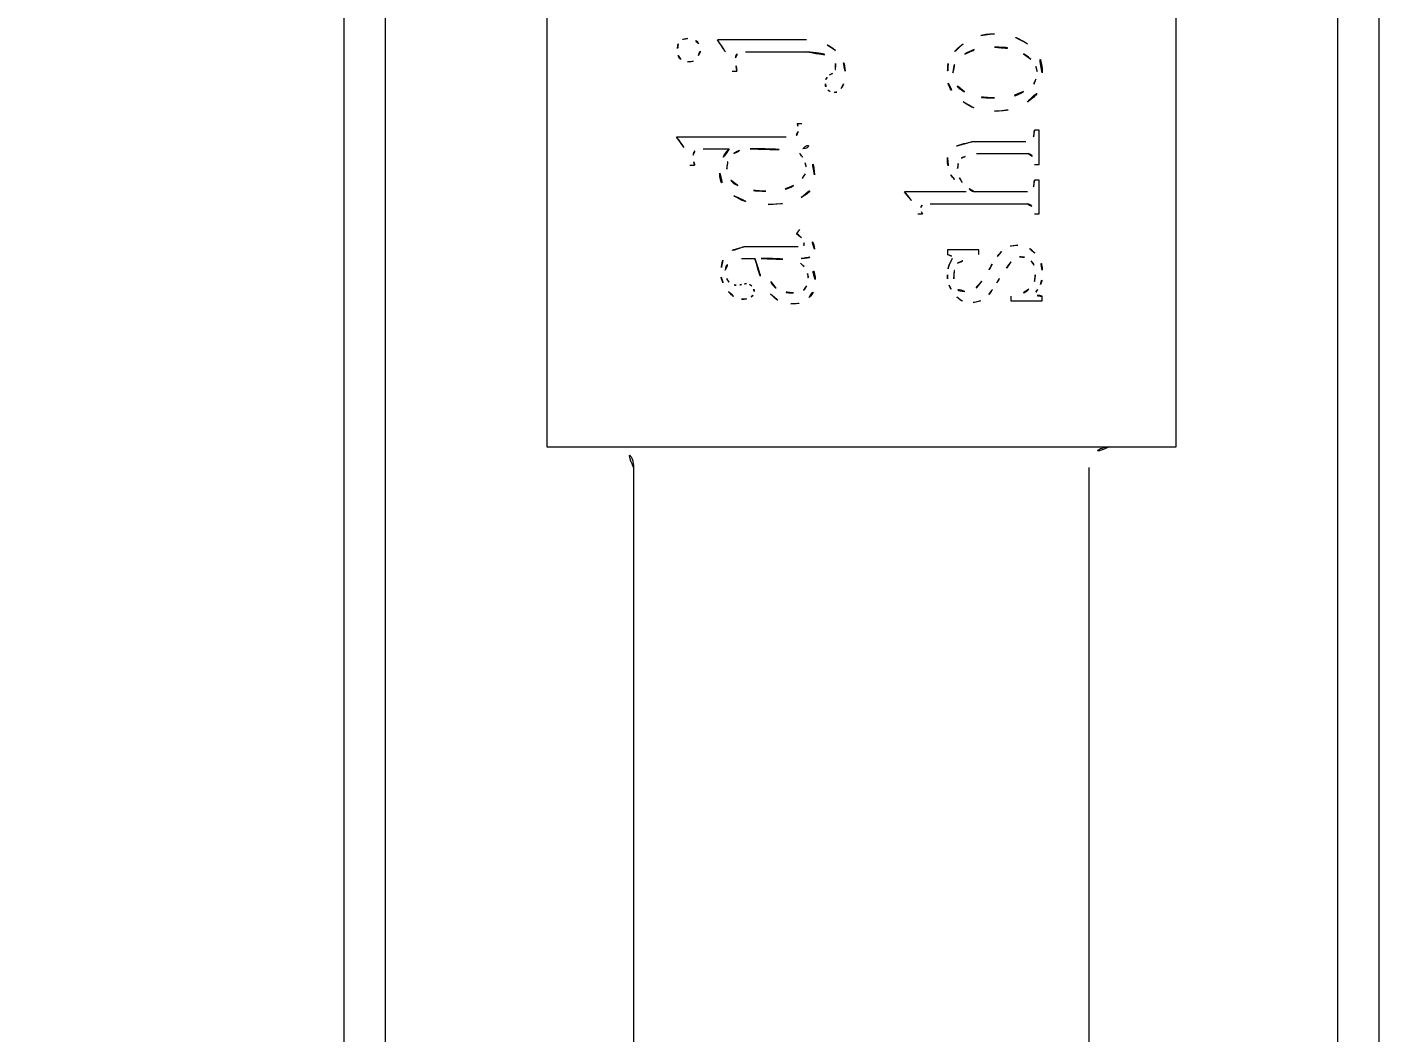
# Model space of a CAD drawing. Extents: x 16296660632 to 16296675124, y -37409619871 to -37409617478.
# Drawn here: x 16296674540.13 to 16296674572.78, y -37409617663.44 to -37409617639.15 of the extents above; entities that cross this region are included whole.
import ezdxf

# ---------------------------------------------------------------- set-up
doc = ezdxf.new("R2010")
doc.units = 0
doc.header["$LTSCALE"] = 10
doc.header["$MEASUREMENT"] = 0
doc.header["$PDMODE"] = 3
doc.header["$PDSIZE"] = -10
doc.layers.get('DEFPOINTS').update_dxf_attribs({"linetype": 'CONTINUOUS'})
doc.layers.add('1', color=7, linetype='CONTINUOUS', true_color=0xffffff)
doc.layers.add('尺寸线层', color=3, linetype='CONTINUOUS', lineweight=18, true_color=0x00ff00)
doc.styles.add('Daelim Dimension', font='')
doc.styles.get('Daelim Dimension').set_extended_font_data('NanumGothic')
doc.dimstyles.new('DEFAULT', dxfattribs={"dimscale": 2, "dimtxt": 2, "dimasz": 2, "dimexe": 0, "dimexo": 2, "dimgap": 1, "dimtad": 1, "dimdec": 1, "dimzin": 9, "dimdsep": 46, "dimtxsty": 'Daelim Dimension', "dimcen": 0.5, "dimclrd": 252, "dimclre": 252, "dimclrt": 3, "dimadec": 1, "dimazin": 0, "dimtfac": 1, "dimtdec": 1, "dimtix": 1, "dimtmove": 0, "dimatfit": 3, "dimfxl": 1, "dimtolj": 1, "dimtzin": 1, "dimlwd": 9, "dimlwe": 9, "dimarcsym": 0})

# ---------------------------------------------------------------- blocks, each defined once
blk = doc.blocks.new('*D28')
at = {"layer": 'DEFPOINTS', "color": 0, "transparency": 16777216}
for p in [(16296674572.78102, -37409617519.38342), (16296674572.78102, -37409617538.78617), (16296674507.48102, -37409617788.78617)]:
    blk.add_point(p, dxfattribs=at)
at = {"layer": '尺寸线层', "color": 5, "lineweight": 9, "transparency": 16777216}
for p, q in [((16296674507.48102, -37409617784.78617), (16296674507.48102, -37409617519.38342)), ((16296674511.48102, -37409617519.38342), (16296674568.78102, -37409617519.38342)), ((16296674572.78102, -37409617534.78617), (16296674572.78102, -37409617519.38342))]:
    blk.add_line(p, q, dxfattribs=at)
at = {"layer": '尺寸线层', "color": 5, "transparency": 16777216}
for points in [[(16296674511.48102, -37409617518.71675), (16296674511.48102, -37409617520.05008), (16296674507.48102, -37409617519.38342)], [(16296674568.78102, -37409617518.71675), (16296674568.78102, -37409617520.05008), (16296674572.78102, -37409617519.38342)]]:
    blk.add_solid(points, dxfattribs=at)
at = {"layer": '尺寸线层', "color": 7, "transparency": 16777216, "insert": (16296674540.13102, -37409617512.38342), "char_height": 10, "attachment_point": 5, "style": 'Daelim Dimension'}
blk.add_mtext('\\A1;65.3', dxfattribs=at)

msp = doc.modelspace()

# ---------------------------------------------------------------- linework, layer by layer
at = {"layer": '1', "color": 7, "linetype": 'Continuous', "lineweight": 18}
for p, q in [((16296674547.781019, -37409617538.786171), (16296674547.781019, -37409617764.292419)), ((16296674572.781019, -37409617538.786171), (16296674572.781019, -37409618138.786171)), ((16296674552.681021, -37409617618.786171), (16296674552.681021, -37409617649.286171)), ((16296674567.88102, -37409617649.286171), (16296674567.88102, -37409617618.786171)), ((16296674558.9594, -37409617639.460487), (16296674556.802641, -37409617639.460487)), ((16296674557.48373, -37409617639.744278), (16296674558.9594, -37409617639.744278)), ((16296674557.162109, -37409617640.217247), (16296674557.27562, -37409617640.217247)), ((16296674558.84589, -37409617641.484818), (16296674558.73238, -37409617641.484818)), ((16296674558.46751, -37409617641.806442), (16296674555.818859, -37409617641.806442)), ((16296674564.57292, -37409617641.636169), (16296674564.4594, -37409617641.636169)), ((16296674564.57292, -37409617642.468613), (16296674564.57292, -37409617641.636169)), ((16296674556.462099, -37409617642.090233), (16296674557.08643, -37409617642.090233)), ((16296674564.251301, -37409617641.919952), (16296674562.94589, -37409617641.919952)), ((16296674563.059401, -37409617642.203743), (16296674564.30805, -37409617642.203743)), ((16296674556.14048, -37409617642.487518), (16296674556.254, -37409617642.487518)), ((16296674564.4594, -37409617642.468613), (16296674564.57292, -37409617642.468613)), ((16296674564.57292, -37409617642.846977), (16296674564.4594, -37409617642.846977)), ((16296674564.57292, -37409617643.660492), (16296674564.57292, -37409617642.846977)), ((16296674562.813459, -37409617643.130768), (16296674561.318859, -37409617643.130768)), ((16296674564.289129, -37409617643.130768), (16296674563.002649, -37409617643.130768)), ((16296674561.94319, -37409617643.414551), (16296674564.289129, -37409617643.414551)), ((16296674561.64048, -37409617643.660492), (16296674561.754, -37409617643.660492)), ((16296674564.4594, -37409617643.660492), (16296674564.57292, -37409617643.660492)), ((16296674558.789129, -37409617644.038872), (16296674558.713461, -37409617644.133469)), ((16296674558.751301, -37409617644.455093), (16296674557.44589, -37409617644.455093)), ((16296674557.38913, -37409617644.738869), (16296674557.710751, -37409617644.738869)), ((16296674562.3594, -37409617644.530762), (16296674562.3594, -37409617644.644279)), ((16296674563.116159, -37409617644.530762), (16296674562.3594, -37409617644.530762)), ((16296674562.472919, -37409617644.738869), (16296674562.39724, -37409617644.890221)), ((16296674563.116159, -37409617644.644279), (16296674563.116159, -37409617644.530762)), ((16296674563.89183, -37409617645.64698), (16296674563.89183, -37409617645.76049)), ((16296674563.89183, -37409617645.76049), (16296674564.64859, -37409617645.76049)), ((16296674564.64859, -37409617645.76049), (16296674564.64859, -37409617645.64698)), ((16296674552.681021, -37409617649.286171), (16296674554.281019, -37409617649.286171)), ((16296674554.281059, -37409617649.286171), (16296674566.280991, -37409617649.286171)), ((16296674566.281019, -37409617649.286171), (16296674567.88102, -37409617649.286171)), ((16296674554.781019, -37409617649.786171), (16296674554.781019, -37409617764.289993)), ((16296674565.781019, -37409617770.286972), (16296674565.781019, -37409617649.786171))]:
    msp.add_line(p, q, dxfattribs=at)
at = {"layer": '1', "color": 7, "linetype": 'Continuous', "lineweight": 13}
for p, q in [((16296674548.781019, -37409617538.786171), (16296674548.781019, -37409617764.292419)), ((16296674571.781019, -37409617538.786171), (16296674571.781019, -37409618138.786171))]:
    msp.add_line(p, q, dxfattribs=at)
at = {"layer": '1', "color": 7, "linetype": 'Continuous', "lineweight": 18}
for centre, start, end in [((16296674554.281019, -37409617649.786171), 0, 90), ((16296674566.281019, -37409617649.786171), 90, 180)]:
    msp.add_arc(centre, 0.5, start, end, dxfattribs=at)
for points in [[(16296674555.856701, -37409617639.555092), (16296674555.83778, -37409617639.649681), (16296674555.83778, -37409617639.744278), (16296674555.856701, -37409617639.838867)], [(16296674556.083731, -37409617639.422653), (16296674555.970209, -37409617639.422653), (16296674555.894541, -37409617639.479424), (16296674555.856701, -37409617639.555092)], [(16296674556.348591, -37409617639.555092), (16296674556.310749, -37409617639.460487), (16296674556.21616, -37409617639.422653), (16296674556.083731, -37409617639.422653)], [(16296674556.802641, -37409617639.460487), (16296674556.991831, -37409617639.706444), (16296674557.124269, -37409617639.952377), (16296674557.162109, -37409617640.217247)], [(16296674559.65477, -37409617639.711563), (16296674559.508051, -37409617639.574013), (16296674559.281019, -37409617639.498329), (16296674558.9594, -37409617639.460487)], [(16296674562.73778, -37409617639.555092), (16296674562.529671, -37409617639.706444), (16296674562.416161, -37409617639.876709), (16296674562.378321, -37409617640.028061)], [(16296674563.494539, -37409617639.309143), (16296674563.191839, -37409617639.309143), (16296674562.94589, -37409617639.40374), (16296674562.73778, -37409617639.555092)], [(16296674564.29192, -37409617639.550819), (16296674564.062111, -37409617639.40374), (16296674563.797239, -37409617639.309143), (16296674563.494539, -37409617639.309143)], [(16296674555.856701, -37409617639.838867), (16296674555.894541, -37409617639.933456), (16296674555.970209, -37409617639.990227), (16296674556.083731, -37409617639.990227)], [(16296674556.348591, -37409617639.838867), (16296674556.40535, -37409617639.744278), (16296674556.40535, -37409617639.649681), (16296674556.348591, -37409617639.555092)], [(16296674557.23778, -37409617639.89563), (16296674557.23778, -37409617639.801033), (16296674557.33238, -37409617639.744278), (16296674557.48373, -37409617639.744278)], [(16296674558.9594, -37409617639.744278), (16296674559.41346, -37409617639.782112), (16296674559.659401, -37409617639.876709), (16296674559.659401, -37409617640.028061)], [(16296674559.886431, -37409617640.217247), (16296674559.886431, -37409617640.028061), (16296674559.810749, -37409617639.857788), (16296674559.65477, -37409617639.711563)], [(16296674562.491831, -37409617640.255089), (16296674562.491831, -37409617640.065903), (16296674562.58643, -37409617639.914551), (16296674562.77562, -37409617639.801033)], [(16296674562.77562, -37409617639.801033), (16296674562.964809, -37409617639.687523), (16296674563.191839, -37409617639.630768), (16296674563.494539, -37409617639.630768)], [(16296674563.494539, -37409617639.630768), (16296674563.797239, -37409617639.630768), (16296674564.024269, -37409617639.687523), (16296674564.197189, -37409617639.79673)], [(16296674564.197189, -37409617639.79673), (16296674564.38373, -37409617639.914551), (16296674564.478319, -37409617640.00914), (16296674564.49724, -37409617640.103737)], [(16296674564.64859, -37409617640.255089), (16296674564.64859, -37409617639.952377), (16296674564.53508, -37409617639.706444), (16296674564.29192, -37409617639.550819)], [(16296674556.083731, -37409617639.990227), (16296674556.21616, -37409617639.990227), (16296674556.310749, -37409617639.952377), (16296674556.348591, -37409617639.838867)], [(16296674557.27562, -37409617640.217247), (16296674557.256701, -37409617640.103737), (16296674557.23778, -37409617639.990227), (16296674557.23778, -37409617639.89563)], [(16296674559.583731, -37409617640.27401), (16296674559.508051, -37409617640.292923), (16296674559.470209, -37409617640.330757), (16296674559.45129, -37409617640.368599)], [(16296674559.659401, -37409617640.028061), (16296674559.659401, -37409617640.179413), (16296674559.64048, -37409617640.27401), (16296674559.583731, -37409617640.27401)], [(16296674562.378321, -37409617640.028061), (16296674562.3594, -37409617640.179413), (16296674562.3594, -37409617640.349693), (16296674562.378321, -37409617640.501038)], [(16296674564.49724, -37409617640.103737), (16296674564.53508, -37409617640.217247), (16296674564.53508, -37409617640.311836), (16296674564.49724, -37409617640.406441)], [(16296674559.45129, -37409617640.368599), (16296674559.41346, -37409617640.406441), (16296674559.41346, -37409617640.463203), (16296674559.41346, -37409617640.519951)], [(16296674559.41346, -37409617640.519951), (16296674559.41346, -37409617640.595627), (16296674559.432369, -37409617640.633469), (16296674559.470209, -37409617640.671303)], [(16296674559.79184, -37409617640.633469), (16296674559.848591, -37409617640.557793), (16296674559.886431, -37409617640.425362), (16296674559.886431, -37409617640.217247)], [(16296674562.378321, -37409617640.501038), (16296674562.416161, -37409617640.65239), (16296674562.529671, -37409617640.803726), (16296674562.73778, -37409617640.955093)], [(16296674562.77177, -37409617640.716476), (16296674562.58643, -37409617640.614548), (16296674562.491831, -37409617640.463203), (16296674562.491831, -37409617640.255089)], [(16296674564.29184, -37409617640.959396), (16296674564.53508, -37409617640.803726), (16296674564.64859, -37409617640.576714), (16296674564.64859, -37409617640.255089)], [(16296674564.49724, -37409617640.406441), (16296674564.478319, -37409617640.519951), (16296674564.38373, -37409617640.614548), (16296674564.19454, -37409617640.709137)], [(16296674559.470209, -37409617640.671303), (16296674559.508051, -37409617640.709137), (16296674559.56481, -37409617640.728058), (16296674559.621559, -37409617640.728058)], [(16296674559.621559, -37409617640.728058), (16296674559.67832, -37409617640.728058), (16296674559.735081, -37409617640.709137), (16296674559.79184, -37409617640.633469)], [(16296674563.494539, -37409617640.860497), (16296674563.191839, -37409617640.860497), (16296674562.964809, -37409617640.822647), (16296674562.77177, -37409617640.716476)], [(16296674564.19454, -37409617640.709137), (16296674564.024269, -37409617640.822647), (16296674563.797239, -37409617640.860497), (16296674563.494539, -37409617640.860497)], [(16296674562.73778, -37409617640.955093), (16296674562.94589, -37409617641.106438), (16296674563.191839, -37409617641.182114), (16296674563.494539, -37409617641.182114)], [(16296674563.494539, -37409617641.182114), (16296674563.797239, -37409617641.182114), (16296674564.062111, -37409617641.106438), (16296674564.29184, -37409617640.959396)], [(16296674558.73238, -37409617641.484818), (16296674558.751301, -37409617641.522659), (16296674558.751301, -37409617641.598343), (16296674558.751301, -37409617641.674004)], [(16296674555.818859, -37409617641.806442), (16296674555.98913, -37409617642.014549), (16296674556.10265, -37409617642.241577), (16296674556.14048, -37409617642.487518)], [(16296674558.751301, -37409617641.674004), (16296674558.751301, -37409617641.7686), (16296674558.6567, -37409617641.806442), (16296674558.46751, -37409617641.806442)], [(16296674558.864811, -37409617642.090233), (16296674559.054001, -37409617642.090233), (16296674559.054001, -37409617641.901031), (16296674558.84589, -37409617641.484818)], [(16296674564.4594, -37409617641.636169), (16296674564.4594, -37409617641.806442), (16296674564.402651, -37409617641.901031), (16296674564.251301, -37409617641.919952)], [(16296674556.21616, -37409617642.241577), (16296674556.21616, -37409617642.14698), (16296674556.310749, -37409617642.090233), (16296674556.462099, -37409617642.090233)], [(16296674557.08643, -37409617642.090233), (16296674556.93508, -37409617642.26049), (16296674556.8594, -37409617642.449677), (16296674556.8594, -37409617642.676712)], [(16296674557.19994, -37409617642.203743), (16296674557.313459, -37409617642.128059), (16296674557.44589, -37409617642.090233), (16296674557.59724, -37409617642.090233)], [(16296674557.59724, -37409617642.090233), (16296674558.31616, -37409617642.090233), (16296674558.713461, -37409617642.128059), (16296674558.789129, -37409617642.203743)], [(16296674558.789129, -37409617642.203743), (16296674558.864811, -37409617642.279411), (16296674558.902651, -37409617642.355087), (16296674558.92156, -37409617642.430763)], [(16296674562.94589, -37409617641.919952), (16296674562.567511, -37409617641.995628), (16296674562.3594, -37409617642.109138), (16296674562.3594, -37409617642.298332)], [(16296674564.30805, -37409617642.203743), (16296674564.42156, -37409617642.241577), (16296674564.4594, -37409617642.317253), (16296674564.4594, -37409617642.468613)], [(16296674556.254, -37409617642.487518), (16296674556.235081, -37409617642.411842), (16296674556.21616, -37409617642.336166), (16296674556.21616, -37409617642.241577)], [(16296674557.029671, -37409617642.582123), (16296674557.029671, -37409617642.411842), (16296674557.08643, -37409617642.279411), (16296674557.19994, -37409617642.203743)], [(16296674558.92156, -37409617642.430763), (16296674558.9594, -37409617642.506439), (16296674558.9594, -37409617642.601044), (16296674558.92156, -37409617642.695633)], [(16296674559.14859, -37409617642.714546), (16296674559.14859, -37409617642.487518), (16296674559.054001, -37409617642.279411), (16296674558.864811, -37409617642.090233)], [(16296674562.3594, -37409617642.298332), (16296674562.3594, -37409617642.487518), (16296674562.39724, -37409617642.63887), (16296674562.43508, -37409617642.714546)], [(16296674562.60535, -37409617642.563187), (16296674562.60535, -37409617642.449677), (16296674562.64319, -37409617642.355087), (16296674562.69994, -37409617642.317253)], [(16296674562.69994, -37409617642.317253), (16296674562.756701, -37409617642.279411), (16296674562.870211, -37409617642.241577), (16296674563.059401, -37409617642.203743)], [(16296674556.8594, -37409617642.676712), (16296674556.8594, -37409617642.90374), (16296674556.972919, -37409617643.074013), (16296674557.19994, -37409617643.225357)], [(16296674557.29454, -37409617642.979424), (16296674557.124269, -37409617642.884819), (16296674557.029671, -37409617642.752388), (16296674557.029671, -37409617642.582123)], [(16296674558.92156, -37409617642.695633), (16296674558.88373, -37409617642.790222), (16296674558.789129, -37409617642.884819), (16296674558.637779, -37409617642.979424)], [(16296674562.43508, -37409617642.714546), (16296674562.491831, -37409617642.790222), (16296674562.624269, -37409617642.941566), (16296674562.813459, -37409617643.130768)], [(16296674562.718861, -37409617642.90374), (16296674562.64319, -37409617642.809143), (16296674562.60535, -37409617642.695633), (16296674562.60535, -37409617642.563187)], [(16296674564.4594, -37409617642.846977), (16296674564.4594, -37409617643.01725), (16296674564.402651, -37409617643.111847), (16296674564.289129, -37409617643.130768)], [(16296674557.97562, -37409617643.111847), (16296674557.691839, -37409617643.111847), (16296674557.464809, -37409617643.074013), (16296674557.29454, -37409617642.979424)], [(16296674558.637779, -37409617642.979424), (16296674558.486429, -37409617643.074013), (16296674558.27832, -37409617643.111847), (16296674557.97562, -37409617643.111847)], [(16296674558.82896, -37409617643.26709), (16296674559.054001, -37409617643.149681), (16296674559.14859, -37409617642.960487), (16296674559.14859, -37409617642.714546)], [(16296674561.318859, -37409617643.130768), (16296674561.48913, -37409617643.319946), (16296674561.60265, -37409617643.490227), (16296674561.64048, -37409617643.660492)], [(16296674563.002649, -37409617643.130768), (16296674562.88913, -37409617643.074013), (16296674562.79454, -37409617642.998329), (16296674562.718861, -37409617642.90374)], [(16296674557.19994, -37409617643.225357), (16296674557.42697, -37409617643.376709), (16296674557.710751, -37409617643.433456), (16296674558.032379, -37409617643.433456)], [(16296674558.032379, -37409617643.433456), (16296674558.354, -37409617643.433456), (16296674558.61886, -37409617643.376709), (16296674558.82896, -37409617643.26709)], [(16296674561.71616, -37409617643.50914), (16296674561.71616, -37409617643.452377), (16296674561.79184, -37409617643.414551), (16296674561.94319, -37409617643.414551)], [(16296674564.289129, -37409617643.414551), (16296674564.402651, -37409617643.452377), (16296674564.4594, -37409617643.528061), (16296674564.4594, -37409617643.660492)], [(16296674561.754, -37409617643.660492), (16296674561.735081, -37409617643.622658), (16296674561.71616, -37409617643.565903), (16296674561.71616, -37409617643.50914)], [(16296674558.713461, -37409617644.133469), (16296674558.84589, -37409617644.228058), (16296674558.902651, -37409617644.303726), (16296674558.902651, -37409617644.360497)], [(16296674557.44589, -37409617644.455093), (16296674557.162109, -37409617644.511848), (16296674556.991831, -37409617644.625359), (16296674556.93508, -37409617644.776711)], [(16296674558.902651, -37409617644.360497), (16296674558.902651, -37409617644.436172), (16296674558.864811, -37409617644.455093), (16296674558.751301, -37409617644.455093)], [(16296674559.14859, -37409617644.511848), (16296674559.14859, -37409617644.360497), (16296674559.03508, -37409617644.209137), (16296674558.789129, -37409617644.038872)], [(16296674564.062111, -37409617644.417252), (16296674563.89183, -37409617644.417252), (16296674563.759399, -37409617644.474007), (16296674563.66481, -37409617644.568604)], [(16296674564.47369, -37409617644.610893), (16296674564.364811, -37409617644.492928), (16296674564.23238, -37409617644.417252), (16296674564.062111, -37409617644.417252)], [(16296674556.93508, -37409617644.776711), (16296674556.89724, -37409617644.946983), (16296674556.878321, -37409617645.079407), (16296674556.89724, -37409617645.192917)], [(16296674556.991831, -37409617645.022659), (16296674556.991831, -37409617644.890221), (16296674557.124269, -37409617644.795631), (16296674557.38913, -37409617644.738869)], [(16296674557.710751, -37409617644.738869), (16296674557.82427, -37409617645.15509), (16296674557.93778, -37409617645.438873), (16296674558.084351, -37409617645.594597)], [(16296674557.862101, -37409617644.738869), (16296674558.39183, -37409617644.738869), (16296674558.713461, -37409617644.776711), (16296674558.80805, -37409617644.852386)], [(16296674558.826969, -37409617644.738869), (16296674559.054001, -37409617644.738869), (16296674559.14859, -37409617644.663193), (16296674559.14859, -37409617644.511848)], [(16296674562.3594, -37409617644.644279), (16296674562.472919, -37409617644.682114), (16296674562.51075, -37409617644.701027), (16296674562.472919, -37409617644.738869)], [(16296674562.60535, -37409617644.852386), (16296674562.681021, -37409617644.814537), (16296674562.85129, -37409617644.738869), (16296674563.116159, -37409617644.644279)], [(16296674563.66481, -37409617644.568604), (16296674563.57021, -37409617644.682114), (16296674563.494539, -37409617644.776711), (16296674563.441799, -37409617644.873413)], [(16296674563.78273, -37409617644.969109), (16296674563.89183, -37409617644.814537), (16296674563.986429, -37409617644.719963), (16296674564.099939, -37409617644.701027)], [(16296674564.099939, -37409617644.701027), (16296674564.213461, -37409617644.701027), (16296674564.30805, -37409617644.719963), (16296674564.38373, -37409617644.795631)], [(16296674564.38373, -37409617644.795631), (16296674564.4594, -37409617644.871307), (16296674564.478319, -37409617644.984818), (16296674564.478319, -37409617645.136169)], [(16296674564.64859, -37409617645.022659), (16296674564.64859, -37409617644.871307), (16296674564.591841, -37409617644.738869), (16296674564.47369, -37409617644.610893)], [(16296674557.08643, -37409617645.306442), (16296674557.029671, -37409617645.24968), (16296674556.991831, -37409617645.15509), (16296674556.991831, -37409617645.022659)], [(16296674558.221569, -37409617645.457787), (16296674558.108049, -37409617645.382118), (16296674557.994539, -37409617645.136169), (16296674557.862101, -37409617644.738869)], [(16296674558.80805, -37409617644.852386), (16296674558.902651, -37409617644.928062), (16296674558.9594, -37409617645.003738), (16296674558.978319, -37409617645.098343)], [(16296674558.978319, -37409617645.098343), (16296674559.016159, -37409617645.192917), (16296674558.99724, -37409617645.287521), (16296674558.9594, -37409617645.401031)], [(16296674559.167509, -37409617645.24968), (16296674559.167509, -37409617645.060493), (16296674559.054001, -37409617644.890221), (16296674558.826969, -37409617644.738869)], [(16296674562.39724, -37409617644.890221), (16296674562.378321, -37409617644.965897), (16296674562.3594, -37409617645.060493), (16296674562.3594, -37409617645.136169)], [(16296674562.3594, -37409617645.136169), (16296674562.3594, -37409617645.211853), (16296674562.3594, -37409617645.306442), (16296674562.39724, -37409617645.382118)], [(16296674562.51075, -37409617645.230766), (16296674562.51075, -37409617645.022659), (16296674562.54859, -37409617644.890221), (16296674562.60535, -37409617644.852386)], [(16296674563.441799, -37409617644.873413), (16296674563.38102, -37409617644.984818), (16296674563.305349, -37409617645.117249), (16296674563.191839, -37409617645.287521)], [(16296674563.551291, -37409617645.325363), (16296674563.58913, -37409617645.24968), (16296674563.66481, -37409617645.136169), (16296674563.78273, -37409617644.969109)], [(16296674564.478319, -37409617645.136169), (16296674564.478319, -37409617645.287521), (16296674564.440479, -37409617645.401031), (16296674564.326969, -37409617645.476707)], [(16296674564.61075, -37409617645.363197), (16296674564.64859, -37409617645.287521), (16296674564.64859, -37409617645.174004), (16296674564.64859, -37409617645.022659)], [(16296674556.89724, -37409617645.192917), (16296674556.916161, -37409617645.306442), (16296674556.972919, -37409617645.419952), (16296674557.068359, -37409617645.532753)], [(16296674557.256701, -37409617645.382118), (16296674557.218861, -37409617645.382118), (16296674557.162109, -37409617645.363197), (16296674557.08643, -37409617645.306442)], [(16296674557.38913, -37409617645.363197), (16296674557.35129, -37409617645.382118), (16296674557.313459, -37409617645.382118), (16296674557.256701, -37409617645.382118)], [(16296674557.502649, -37409617645.344276), (16296674557.464809, -37409617645.344276), (16296674557.42697, -37409617645.363197), (16296674557.38913, -37409617645.363197)], [(16296674557.63508, -37409617645.401031), (16296674557.59724, -37409617645.363197), (16296674557.54048, -37409617645.344276), (16296674557.502649, -37409617645.344276)], [(16296674557.691839, -37409617645.53347), (16296674557.691839, -37409617645.476707), (16296674557.67292, -37409617645.438873), (16296674557.63508, -37409617645.401031)], [(16296674558.9594, -37409617645.401031), (16296674558.92156, -37409617645.514549), (16296674558.80805, -37409617645.571297), (16296674558.637779, -37409617645.571297)], [(16296674559.016159, -37409617645.684807), (16296674559.129669, -37409617645.590233), (16296674559.167509, -37409617645.438873), (16296674559.167509, -37409617645.24968)], [(16296674562.39724, -37409617645.382118), (16296674562.43508, -37409617645.457787), (16296674562.491831, -37409617645.552383), (16296674562.58643, -37409617645.665901)], [(16296674562.77562, -37409617645.53347), (16296674562.60535, -37409617645.53347), (16296674562.51075, -37409617645.438873), (16296674562.51075, -37409617645.230766)], [(16296674563.191839, -37409617645.287521), (16296674563.07832, -37409617645.457787), (16296674562.94589, -37409617645.53347), (16296674562.77562, -37409617645.53347)], [(16296674563.362101, -37409617645.609154), (16296674563.43778, -37409617645.495628), (16296674563.51346, -37409617645.401031), (16296674563.551291, -37409617645.325363)], [(16296674564.326969, -37409617645.476707), (16296674564.23238, -37409617645.571297), (16296674564.08102, -37409617645.628059), (16296674563.89183, -37409617645.64698)], [(16296674564.49724, -37409617645.552383), (16296674564.53508, -37409617645.495628), (16296674564.57292, -37409617645.438873), (16296674564.61075, -37409617645.363197)], [(16296674557.068359, -37409617645.532753), (16296674557.181021, -37409617645.665901), (16296674557.27562, -37409617645.722656), (16296674557.38913, -37409617645.722656)], [(16296674557.38913, -37409617645.722656), (16296674557.502649, -37409617645.722656), (16296674557.57832, -37409617645.703743), (16296674557.616159, -37409617645.665901)], [(16296674557.616159, -37409617645.665901), (16296674557.67292, -37409617645.628059), (16296674557.691839, -37409617645.590233), (16296674557.691839, -37409617645.53347)], [(16296674558.084351, -37409617645.594597), (16296674558.24048, -37409617645.76049), (16296674558.39183, -37409617645.836166), (16296674558.58102, -37409617645.836166)], [(16296674558.637779, -37409617645.571297), (16296674558.486429, -37409617645.571297), (16296674558.335079, -37409617645.53347), (16296674558.221569, -37409617645.457787)], [(16296674558.58102, -37409617645.836166), (16296674558.77021, -37409617645.836166), (16296674558.902651, -37409617645.798332), (16296674559.016159, -37409617645.684807)], [(16296674562.58643, -37409617645.665901), (16296674562.69994, -37409617645.779411), (16296674562.83238, -37409617645.836166), (16296674562.98373, -37409617645.798332)], [(16296674562.98373, -37409617645.798332), (16296674563.153999, -37409617645.779411), (16296674563.28643, -37409617645.722656), (16296674563.362101, -37409617645.609154)], [(16296674564.64859, -37409617645.64698), (16296674564.516159, -37409617645.64698), (16296674564.4594, -37409617645.609154), (16296674564.49724, -37409617645.552383)]]:
    msp.add_open_spline(points, degree=3, dxfattribs=at)

# ---------------------------------------------------------------- dimensions: what is measured, and where the dimension line sits
at = {"layer": '尺寸线层', "color": 5}
dim = msp.add_linear_dim(base=(16296674572.781019, -37409617519.383423), p1=(16296674507.48102, -37409617788.786171), p2=(16296674572.781019, -37409617538.786171), dimstyle='DEFAULT', override={"dimtxt": 5, "dimclrd": 5, "dimclre": 5, "dimclrt": 7}, dxfattribs=at)
dim.commit()
dim.dimension.update_dxf_attribs({"geometry": '*D28', "text_midpoint": (16296674540.13102, -37409617512.383423)})

doc.saveas('drawing.dxf')
